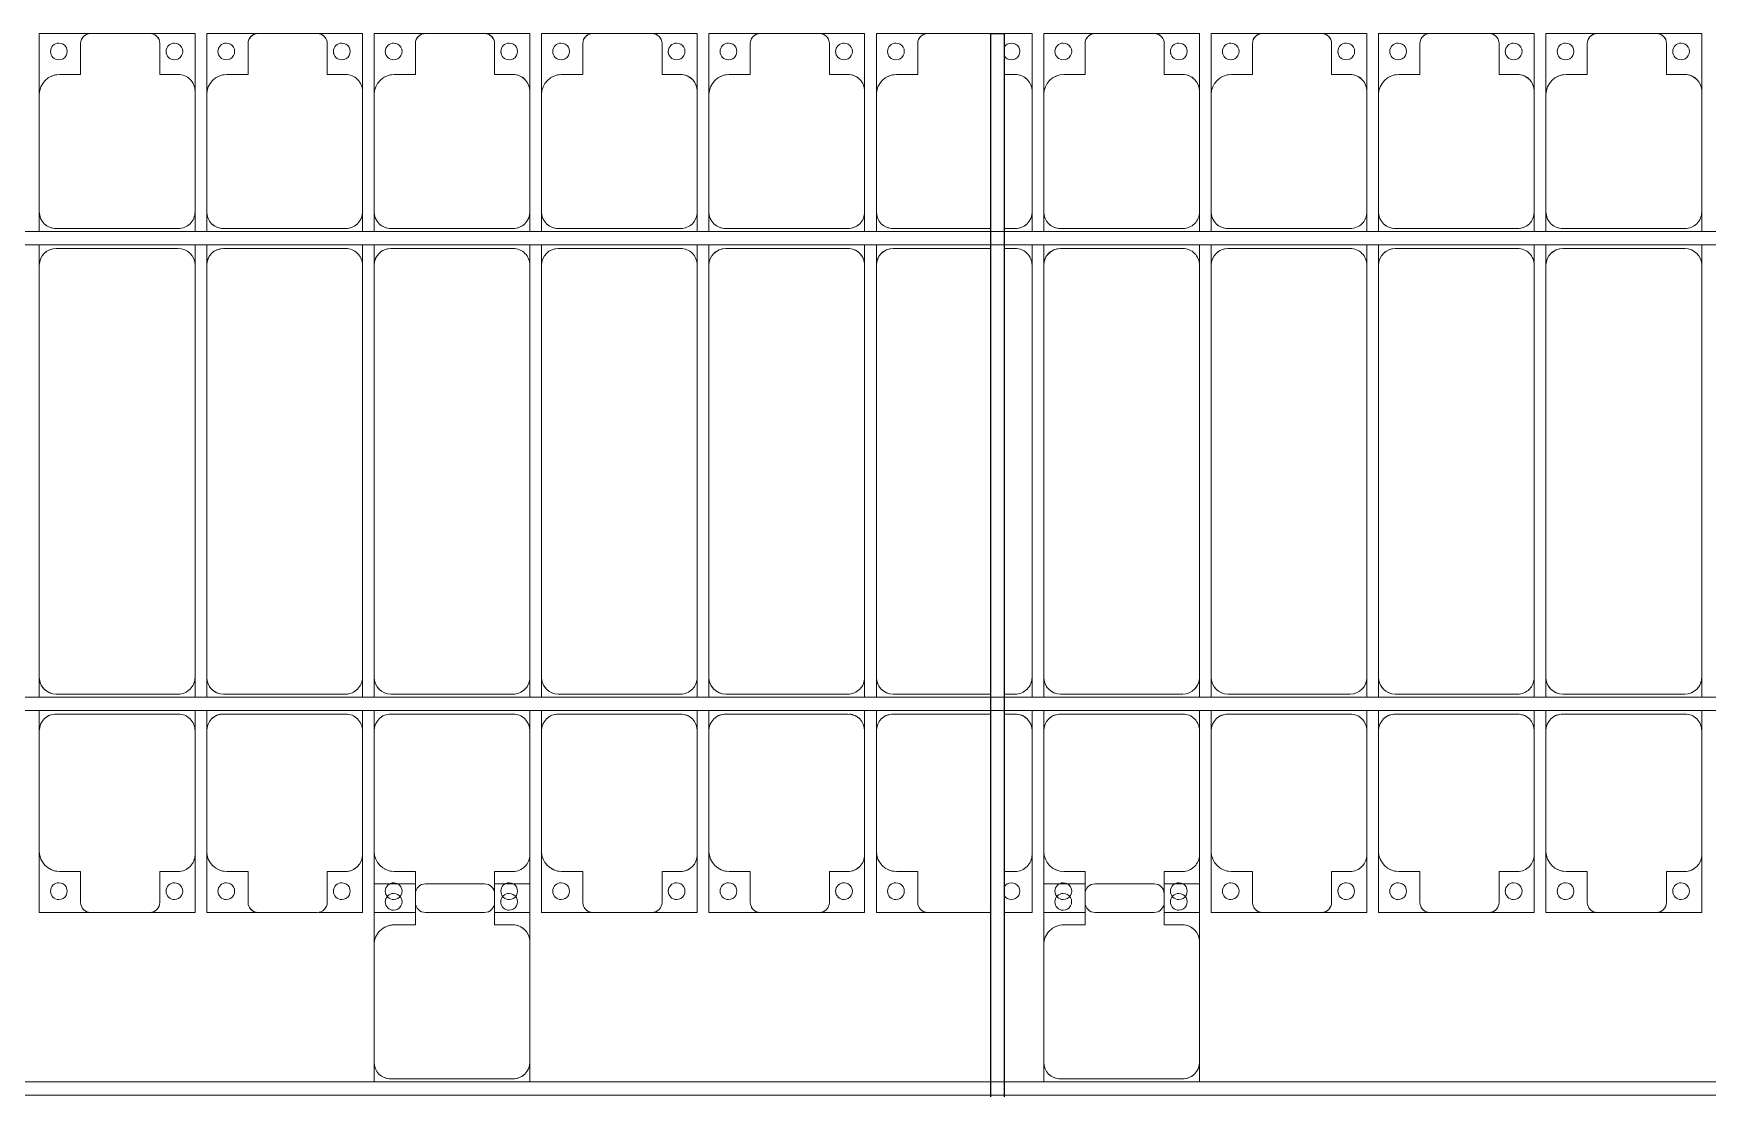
# Model space of a CAD drawing. Header units: millimetres. Extents: x -147246 to 112336, y -213734 to -86506.
# Drawn here: x -59364 to -54364, y -95705 to -92555 of the extents above; entities that cross this region are included whole.
import ezdxf

# ---------------------------------------------------------------- set-up
doc = ezdxf.new("R2010")
doc.units = ezdxf.units.MM
doc.layers.add('A-GENM', color=13, linetype='Continuous', lineweight=9)
doc.layers.add('S-BEAM', color=12, linetype='Continuous', lineweight=9)

# ---------------------------------------------------------------- blocks, each defined once
blk = doc.blocks.new('Dải phao đi lại kèm đỡ invester - DẢI PHAO ĐI LẠI-15551-BỐ TRÍ KHUNG KẾT CẤU BÈ PIN 05')
at = {"layer": 'A-GENM', "color": 7}
for p, q in [((80758.4, 1312.2), (80911.8, 1312.2)), ((80758.4, 1129.7), (80758.4, 1312.2)), ((81088.2, 1312.2), (80911.8, 1312.2)), ((81088.2, 1312.2), (81223.4, 1312.2)), ((81223.4, 1312.2), (81223.4, 1139.7)), ((81258.4, 1312.2), (81411.8, 1312.2)), ((81258.4, 1129.7), (81258.4, 1312.2)), ((81588.2, 1312.2), (81411.8, 1312.2)), ((81588.2, 1312.2), (81723.4, 1312.2)), ((81723.4, 1312.2), (81723.4, 1139.7)), ((81758.4, 1312.2), (81909.6, 1312.2)), ((81758.4, 1129.7), (81758.4, 1312.2)), ((82088.2, 1312.2), (81911.8, 1312.2)), ((82088.2, 1312.2), (82223.4, 1312.2)), ((82223.4, 1312.2), (82223.4, 1139.7)), ((82258.4, 1312.2), (82411.8, 1312.2)), ((82258.4, 1129.7), (82258.4, 1312.2)), ((82588.2, 1312.2), (82411.8, 1312.2)), ((82588.2, 1312.2), (82723.4, 1312.2)), ((82723.4, 1312.2), (82723.4, 1139.7)), ((82758.4, 1312.2), (82911.8, 1312.2)), ((82758.4, 1129.7), (82758.4, 1312.2)), ((83088.2, 1312.2), (82911.8, 1312.2)), ((83088.2, 1312.2), (83223.4, 1312.2)), ((83223.4, 1312.2), (83223.4, 1139.7)), ((83258.4, 1312.2), (83411.8, 1312.2)), ((83258.4, 1129.7), (83258.4, 1312.2)), ((83588.2, 1312.2), (83411.8, 1312.2)), ((83588.2, 1312.2), (83599.8, 1312.2)), ((83639.8, 1312.2), (83723.4, 1312.2)), ((83723.4, 1312.2), (83723.4, 1139.7)), ((83758.4, 1312.2), (83911.8, 1312.2)), ((83758.4, 1129.7), (83758.4, 1312.2)), ((84088.2, 1312.2), (83911.8, 1312.2)), ((84088.2, 1312.2), (84223.4, 1312.2)), ((84223.4, 1312.2), (84223.4, 1139.7)), ((84258.4, 1312.2), (84411.8, 1312.2)), ((84258.4, 1129.7), (84258.4, 1312.2)), ((84588.2, 1312.2), (84411.8, 1312.2)), ((84588.2, 1312.2), (84723.4, 1312.2)), ((84723.4, 1312.2), (84723.4, 1139.7)), ((84758.4, 1312.2), (84911.8, 1312.2)), ((84758.4, 1129.7), (84758.4, 1312.2)), ((85088.2, 1312.2), (84911.8, 1312.2)), ((85088.2, 1312.2), (85223.4, 1312.2)), ((85223.4, 1312.2), (85223.4, 1139.7)), ((85258.4, 1312.2), (85411.8, 1312.2)), ((85258.4, 1129.7), (85258.4, 1312.2)), ((85588.2, 1312.2), (85411.8, 1312.2)), ((85588.2, 1312.2), (85723.4, 1312.2)), ((85723.4, 1312.2), (85723.4, 1139.7)), ((80881.8, 1282.2), (80881.8, 1189.7)), ((81118.2, 1189.7), (81118.2, 1282.2)), ((81381.8, 1282.2), (81381.8, 1189.7)), ((81618.2, 1189.7), (81618.2, 1282.2)), ((81881.8, 1282.2), (81881.8, 1189.7)), ((82118.2, 1189.7), (82118.2, 1282.2)), ((82381.8, 1282.2), (82381.8, 1189.7)), ((82618.2, 1189.7), (82618.2, 1282.2)), ((82881.8, 1282.2), (82881.8, 1189.7)), ((83118.2, 1189.7), (83118.2, 1282.2)), ((83381.8, 1282.2), (83381.8, 1189.7)), ((83881.8, 1282.2), (83881.8, 1189.7)), ((84118.2, 1189.7), (84118.2, 1282.2)), ((84381.8, 1282.2), (84381.8, 1189.7)), ((84618.2, 1189.7), (84618.2, 1282.2)), ((84881.8, 1282.2), (84881.8, 1189.7)), ((85118.2, 1189.7), (85118.2, 1282.2)), ((85381.8, 1282.2), (85381.8, 1189.7)), ((85618.2, 1189.7), (85618.2, 1282.2)), ((80881.8, 1189.7), (80818.4, 1189.7)), ((81173.4, 1189.7), (81118.2, 1189.7)), ((81381.8, 1189.7), (81318.4, 1189.7)), ((81673.4, 1189.7), (81618.2, 1189.7)), ((81881.8, 1189.7), (81818.4, 1189.7)), ((82173.4, 1189.7), (82118.2, 1189.7)), ((82381.8, 1189.7), (82318.4, 1189.7)), ((82673.4, 1189.7), (82618.2, 1189.7)), ((82881.8, 1189.7), (82818.4, 1189.7)), ((83173.4, 1189.7), (83118.2, 1189.7)), ((83381.8, 1189.7), (83318.4, 1189.7)), ((83673.4, 1189.7), (83639.8, 1189.7)), ((83881.8, 1189.7), (83818.4, 1189.7)), ((84173.4, 1189.7), (84118.2, 1189.7)), ((84381.8, 1189.7), (84318.4, 1189.7)), ((84673.4, 1189.7), (84618.2, 1189.7)), ((84881.8, 1189.7), (84818.4, 1189.7)), ((85173.4, 1189.7), (85118.2, 1189.7)), ((85381.8, 1189.7), (85318.4, 1189.7)), ((85673.4, 1189.7), (85618.2, 1189.7)), ((80758.4, 1129.7), (80758.4, 779.7)), ((81223.4, 779.7), (81223.4, 1139.7)), ((81258.4, 1129.7), (81258.4, 779.7)), ((81723.4, 779.7), (81723.4, 1139.7)), ((81758.4, 1129.7), (81758.4, 779.7)), ((82223.4, 779.7), (82223.4, 1139.7)), ((82258.4, 1129.7), (82258.4, 779.7)), ((82723.4, 779.7), (82723.4, 1139.7)), ((82758.4, 1129.7), (82758.4, 779.7)), ((83223.4, 779.7), (83223.4, 1139.7)), ((83258.4, 1129.7), (83258.4, 779.7)), ((83723.4, 779.7), (83723.4, 1139.7)), ((83758.4, 1129.7), (83758.4, 779.7)), ((84223.4, 779.7), (84223.4, 1139.7)), ((84258.4, 1129.7), (84258.4, 779.7)), ((84723.4, 779.7), (84723.4, 1139.7)), ((84758.4, 1129.7), (84758.4, 779.7)), ((85223.4, 779.7), (85223.4, 1139.7)), ((85258.4, 1129.7), (85258.4, 779.7)), ((85723.4, 779.7), (85723.4, 1139.7)), ((80758.4, 721.1), (80758.4, 779.7)), ((81223.4, 779.7), (81223.4, 721.1)), ((81258.4, 721.1), (81258.4, 779.7)), ((81723.4, 779.7), (81723.4, 721.1)), ((81758.4, 721.1), (81758.4, 779.7)), ((82223.4, 779.7), (82223.4, 721.1)), ((82258.4, 721.1), (82258.4, 779.7)), ((82723.4, 779.7), (82723.4, 721.1)), ((82758.4, 721.1), (82758.4, 779.7)), ((83223.4, 779.7), (83223.4, 721.1)), ((83258.4, 721.1), (83258.4, 779.7)), ((83723.4, 779.7), (83723.4, 721.1)), ((83758.4, 721.1), (83758.4, 779.7)), ((84223.4, 779.7), (84223.4, 721.1)), ((84258.4, 721.1), (84258.4, 779.7)), ((84723.4, 779.7), (84723.4, 721.1)), ((84758.4, 721.1), (84758.4, 779.7)), ((85223.4, 779.7), (85223.4, 721.1)), ((85258.4, 721.1), (85258.4, 779.7)), ((85723.4, 779.7), (85723.4, 721.1)), ((80808.4, 729.7), (81173.4, 729.7)), ((81308.4, 729.7), (81673.4, 729.7)), ((81808.4, 729.7), (82173.4, 729.7)), ((82308.4, 729.7), (82673.4, 729.7)), ((82808.4, 729.7), (83173.4, 729.7)), ((83308.4, 729.7), (83599.8, 729.7)), ((83639.8, 729.7), (83673.4, 729.7)), ((83808.4, 729.7), (84173.4, 729.7)), ((84308.4, 729.7), (84673.4, 729.7)), ((84808.4, 729.7), (85173.4, 729.7)), ((85308.4, 729.7), (85673.4, 729.7)), ((80758.4, 620.3), (80758.4, 681.1)), ((81173.4, 670.3), (80808.4, 670.3)), ((81223.4, 681.1), (81223.4, 620.3)), ((81258.4, 620.3), (81258.4, 681.1)), ((81673.4, 670.3), (81308.4, 670.3)), ((81723.4, 681.1), (81723.4, 620.3)), ((81758.4, 620.3), (81758.4, 681.1)), ((82173.4, 670.3), (81808.4, 670.3)), ((82223.4, 681.1), (82223.4, 620.3)), ((82258.4, 620.3), (82258.4, 681.1)), ((82673.4, 670.3), (82308.4, 670.3)), ((82723.4, 681.1), (82723.4, 620.3)), ((82758.4, 620.3), (82758.4, 681.1)), ((83173.4, 670.3), (82808.4, 670.3)), ((83223.4, 681.1), (83223.4, 620.3)), ((83258.4, 620.3), (83258.4, 681.1)), ((83599.8, 670.3), (83308.4, 670.3)), ((83673.4, 670.3), (83639.8, 670.3)), ((83723.4, 681.1), (83723.4, 620.3)), ((83758.4, 620.3), (83758.4, 681.1)), ((84173.4, 670.3), (83808.4, 670.3)), ((84223.4, 681.1), (84223.4, 620.3)), ((84258.4, 620.3), (84258.4, 681.1)), ((84673.4, 670.3), (84308.4, 670.3)), ((84723.4, 681.1), (84723.4, 620.3)), ((84758.4, 620.3), (84758.4, 681.1)), ((85173.4, 670.3), (84808.4, 670.3)), ((85223.4, 681.1), (85223.4, 620.3)), ((85258.4, 620.3), (85258.4, 681.1)), ((85673.4, 670.3), (85308.4, 670.3)), ((85723.4, 681.1), (85723.4, 620.3)), ((80758.4, 620.3), (80758.4, -610.3)), ((81223.4, -610.3), (81223.4, 620.3)), ((81258.4, 620.3), (81258.4, -610.3)), ((81723.4, -610.3), (81723.4, 620.3)), ((81758.4, 620.3), (81758.4, -610.3)), ((82223.4, -610.3), (82223.4, 620.3)), ((82258.4, 620.3), (82258.4, -610.3)), ((82723.4, -610.3), (82723.4, 620.3)), ((82758.4, 620.3), (82758.4, -610.3)), ((83223.4, -610.3), (83223.4, 620.3)), ((83258.4, 620.3), (83258.4, -610.3)), ((83723.4, -610.3), (83723.4, 620.3)), ((83758.4, 620.3), (83758.4, -610.3)), ((84223.4, -610.3), (84223.4, 620.3)), ((84258.4, 620.3), (84258.4, -610.3)), ((84723.4, -610.3), (84723.4, 620.3)), ((84758.4, 620.3), (84758.4, -610.3)), ((85223.4, -610.3), (85223.4, 620.3)), ((85258.4, 620.3), (85258.4, -610.3)), ((85723.4, -610.3), (85723.4, 620.3)), ((80758.4, -668.9), (80758.4, -610.3)), ((81223.4, -610.3), (81223.4, -668.9)), ((81258.4, -668.9), (81258.4, -610.3)), ((81723.4, -610.3), (81723.4, -668.9)), ((81758.4, -668.9), (81758.4, -610.3)), ((82223.4, -610.3), (82223.4, -668.9)), ((82258.4, -668.9), (82258.4, -610.3)), ((82723.4, -610.3), (82723.4, -668.9)), ((82758.4, -668.9), (82758.4, -610.3)), ((83223.4, -610.3), (83223.4, -668.9)), ((83258.4, -668.9), (83258.4, -610.3)), ((83723.4, -610.3), (83723.4, -668.9)), ((83758.4, -668.9), (83758.4, -610.3)), ((84223.4, -610.3), (84223.4, -668.9)), ((84258.4, -668.9), (84258.4, -610.3)), ((84723.4, -610.3), (84723.4, -668.9)), ((84758.4, -668.9), (84758.4, -610.3)), ((85223.4, -610.3), (85223.4, -668.9)), ((85258.4, -668.9), (85258.4, -610.3)), ((85723.4, -610.3), (85723.4, -668.9)), ((80808.4, -660.3), (81173.4, -660.3)), ((81308.4, -660.3), (81673.4, -660.3)), ((81808.4, -660.3), (82173.4, -660.3)), ((82308.4, -660.3), (82673.4, -660.3)), ((82808.4, -660.3), (83173.4, -660.3)), ((83308.4, -660.3), (83599.8, -660.3)), ((83639.8, -660.3), (83673.4, -660.3)), ((83808.4, -660.3), (84173.4, -660.3)), ((84308.4, -660.3), (84673.4, -660.3)), ((84808.4, -660.3), (85173.4, -660.3)), ((85308.4, -660.3), (85673.4, -660.3)), ((80758.4, -769.7), (80758.4, -708.9)), ((81173.4, -719.7), (80808.4, -719.7)), ((81223.4, -708.9), (81223.4, -769.7)), ((81258.4, -769.7), (81258.4, -708.9)), ((81673.4, -719.7), (81308.4, -719.7)), ((81723.4, -708.9), (81723.4, -769.7)), ((81758.4, -769.7), (81758.4, -708.9)), ((82173.4, -719.7), (81808.4, -719.7)), ((82223.4, -708.9), (82223.4, -769.7)), ((82258.4, -769.7), (82258.4, -708.9)), ((82673.4, -719.7), (82308.4, -719.7)), ((82723.4, -708.9), (82723.4, -769.7)), ((82758.4, -769.7), (82758.4, -708.9)), ((83173.4, -719.7), (82808.4, -719.7)), ((83223.4, -708.9), (83223.4, -769.7)), ((83258.4, -769.7), (83258.4, -708.9)), ((83599.8, -719.7), (83308.4, -719.7)), ((83673.4, -719.7), (83639.8, -719.7)), ((83723.4, -708.9), (83723.4, -769.7)), ((83758.4, -769.7), (83758.4, -708.9)), ((84173.4, -719.7), (83808.4, -719.7)), ((84223.4, -708.9), (84223.4, -769.7)), ((84258.4, -769.7), (84258.4, -708.9)), ((84673.4, -719.7), (84308.4, -719.7)), ((84723.4, -708.9), (84723.4, -769.7)), ((84758.4, -769.7), (84758.4, -708.9)), ((85173.4, -719.7), (84808.4, -719.7)), ((85223.4, -708.9), (85223.4, -769.7)), ((85258.4, -769.7), (85258.4, -708.9)), ((85673.4, -719.7), (85308.4, -719.7)), ((85723.4, -708.9), (85723.4, -769.7)), ((80758.4, -769.7), (80758.4, -1129.7)), ((81223.4, -1139.7), (81223.4, -769.7)), ((81258.4, -769.7), (81258.4, -1129.7)), ((81723.4, -1139.7), (81723.4, -769.7)), ((81758.4, -769.7), (81758.4, -1129.7)), ((82223.4, -1139.7), (82223.4, -769.7)), ((82258.4, -769.7), (82258.4, -1129.7)), ((82723.4, -1139.7), (82723.4, -769.7)), ((82758.4, -769.7), (82758.4, -1129.7)), ((83223.4, -1139.7), (83223.4, -769.7)), ((83258.4, -769.7), (83258.4, -1129.7)), ((83723.4, -1139.7), (83723.4, -769.7)), ((83758.4, -769.7), (83758.4, -1129.7)), ((84223.4, -1139.7), (84223.4, -769.7)), ((84258.4, -769.7), (84258.4, -1129.7)), ((84723.4, -1139.7), (84723.4, -769.7)), ((84758.4, -769.7), (84758.4, -1129.7)), ((85223.4, -1139.7), (85223.4, -769.7)), ((85258.4, -769.7), (85258.4, -1129.7)), ((85723.4, -1139.7), (85723.4, -769.7)), ((80758.4, -1312.2), (80758.4, -1129.7)), ((81223.4, -1139.7), (81223.4, -1312.2)), ((81258.4, -1312.2), (81258.4, -1129.7)), ((81723.4, -1139.7), (81723.4, -1312.2)), ((81758.4, -1312.2), (81758.4, -1129.7)), ((82223.4, -1139.7), (82223.4, -1312.2)), ((82258.4, -1312.2), (82258.4, -1129.7)), ((82723.4, -1139.7), (82723.4, -1312.2)), ((82758.4, -1312.2), (82758.4, -1129.7)), ((83223.4, -1139.7), (83223.4, -1312.2)), ((83258.4, -1312.2), (83258.4, -1129.7)), ((83723.4, -1139.7), (83723.4, -1312.2)), ((83758.4, -1312.2), (83758.4, -1129.7)), ((84223.4, -1139.7), (84223.4, -1312.2)), ((84258.4, -1312.2), (84258.4, -1129.7)), ((84723.4, -1139.7), (84723.4, -1312.2)), ((84758.4, -1312.2), (84758.4, -1129.7)), ((85223.4, -1139.7), (85223.4, -1312.2)), ((85258.4, -1312.2), (85258.4, -1129.7)), ((85723.4, -1139.7), (85723.4, -1312.2)), ((80818.4, -1189.7), (80881.8, -1189.7)), ((80881.8, -1189.7), (80881.8, -1282.2)), ((81118.2, -1282.2), (81118.2, -1189.7)), ((81118.2, -1189.7), (81173.4, -1189.7)), ((81318.4, -1189.7), (81381.8, -1189.7)), ((81381.8, -1189.7), (81381.8, -1282.2)), ((81618.2, -1282.2), (81618.2, -1189.7)), ((81618.2, -1189.7), (81673.4, -1189.7)), ((81818.4, -1189.7), (81881.8, -1189.7)), ((81881.8, -1189.7), (81881.8, -1282.2)), ((82118.2, -1282.2), (82118.2, -1189.7)), ((82118.2, -1189.7), (82173.4, -1189.7)), ((82318.4, -1189.7), (82381.8, -1189.7)), ((82381.8, -1189.7), (82381.8, -1282.2)), ((82618.2, -1282.2), (82618.2, -1189.7)), ((82618.2, -1189.7), (82673.4, -1189.7)), ((82818.4, -1189.7), (82881.8, -1189.7)), ((82881.8, -1189.7), (82881.8, -1282.2)), ((83118.2, -1282.2), (83118.2, -1189.7)), ((83118.2, -1189.7), (83173.4, -1189.7)), ((83318.4, -1189.7), (83381.8, -1189.7)), ((83381.8, -1189.7), (83381.8, -1282.2)), ((83639.8, -1189.7), (83673.4, -1189.7)), ((83818.4, -1189.7), (83881.8, -1189.7)), ((83881.8, -1189.7), (83881.8, -1282.2)), ((84118.2, -1282.2), (84118.2, -1189.7)), ((84118.2, -1189.7), (84173.4, -1189.7)), ((84318.4, -1189.7), (84381.8, -1189.7)), ((84381.8, -1189.7), (84381.8, -1282.2)), ((84618.2, -1282.2), (84618.2, -1189.7)), ((84618.2, -1189.7), (84673.4, -1189.7)), ((84818.4, -1189.7), (84881.8, -1189.7)), ((84881.8, -1189.7), (84881.8, -1282.2)), ((85118.2, -1282.2), (85118.2, -1189.7)), ((85118.2, -1189.7), (85173.4, -1189.7)), ((85318.4, -1189.7), (85381.8, -1189.7)), ((85381.8, -1189.7), (85381.8, -1282.2)), ((85618.2, -1282.2), (85618.2, -1189.7)), ((85618.2, -1189.7), (85673.4, -1189.7)), ((80911.8, -1312.2), (80758.4, -1312.2)), ((80911.8, -1312.2), (81088.2, -1312.2)), ((81223.4, -1312.2), (81088.2, -1312.2)), ((81411.8, -1312.2), (81258.4, -1312.2)), ((81411.8, -1312.2), (81588.2, -1312.2)), ((81723.4, -1312.2), (81592.4, -1312.2)), ((81881.6, -1312.2), (81758.4, -1312.2)), ((81911.8, -1312.2), (82088.2, -1312.2)), ((82223.4, -1312.2), (82118, -1312.2)), ((82411.8, -1312.2), (82258.4, -1312.2)), ((82411.8, -1312.2), (82588.2, -1312.2)), ((82723.4, -1312.2), (82588.2, -1312.2)), ((82911.8, -1312.2), (82758.4, -1312.2)), ((82911.8, -1312.2), (83088.2, -1312.2)), ((83223.4, -1312.2), (83088.2, -1312.2)), ((83411.8, -1312.2), (83258.4, -1312.2)), ((83411.8, -1312.2), (83588.2, -1312.2)), ((83599.8, -1312.2), (83588.2, -1312.2)), ((83723.4, -1312.2), (83639.8, -1312.2)), ((83881.6, -1312.2), (83758.4, -1312.2)), ((83911.8, -1312.2), (84088.2, -1312.2)), ((84223.4, -1312.2), (84118, -1312.2)), ((84411.8, -1312.2), (84258.4, -1312.2)), ((84411.8, -1312.2), (84588.2, -1312.2)), ((84723.4, -1312.2), (84588.2, -1312.2)), ((84911.8, -1312.2), (84758.4, -1312.2)), ((84911.8, -1312.2), (85088.2, -1312.2)), ((85223.4, -1312.2), (85088.2, -1312.2)), ((85411.8, -1312.2), (85258.4, -1312.2)), ((85411.8, -1312.2), (85588.2, -1312.2)), ((85723.4, -1312.2), (85588.2, -1312.2))]:
    blk.add_line(p, q, dxfattribs=at)
for centre, radius, start, end in [((80911.8, 1282.2), 30, 90, 180), ((80911.8, 1282.2), 30, 90, 150), ((81088.2, 1282.2), 30, 0, 90), ((81088.2, 1282.2), 30, 30, 90), ((81411.8, 1282.2), 30, 90, 180), ((81411.8, 1282.2), 30, 90, 150), ((81588.2, 1282.2), 30, 360, 90), ((81588.2, 1282.2), 30, 30, 90), ((81911.8, 1282.2), 30, 90, 180), ((81911.8, 1282.2), 30, 94.1299, 150), ((82088.2, 1282.2), 30, 0, 90), ((82088.2, 1282.2), 30, 30, 90), ((82411.8, 1282.2), 30, 90, 180), ((82411.8, 1282.2), 30, 90, 150), ((82588.2, 1282.2), 30, 0, 90), ((82588.2, 1282.2), 30, 30, 90), ((82911.8, 1282.2), 30, 90, 180), ((82911.8, 1282.2), 30, 90, 150), ((83088.2, 1282.2), 30, 360, 90), ((83088.2, 1282.2), 30, 30, 90), ((83411.8, 1282.2), 30, 90, 180), ((83411.8, 1282.2), 30, 90, 150), ((83588.2, 1282.2), 30, 75, 90), ((83588.2, 1282.2), 30, 75, 90), ((83911.8, 1282.2), 30, 90, 180), ((83911.8, 1282.2), 30, 90, 150), ((84088.2, 1282.2), 30, 360, 90), ((84088.2, 1282.2), 30, 30, 90), ((84411.8, 1282.2), 30, 90, 180), ((84411.8, 1282.2), 30, 90, 150), ((84588.2, 1282.2), 30, 0, 90), ((84588.2, 1282.2), 30, 30, 90), ((84911.8, 1282.2), 30, 90, 180), ((84911.8, 1282.2), 30, 90, 150), ((85088.2, 1282.2), 30, 0, 90), ((85088.2, 1282.2), 30, 30, 90), ((85411.8, 1282.2), 30, 90, 180), ((85411.8, 1282.2), 30, 90, 150), ((85588.2, 1282.2), 30, 0, 90), ((85588.2, 1282.2), 30, 30, 90), ((80816.8, 1258.6), 25, 90, 270), ((80816.8, 1258.6), 25, 270, 90), ((81161.8, 1258.6), 25, 90, 270), ((81161.8, 1258.6), 25, 180, 195), ((81161.8, 1258.6), 25, 270, 90), ((81316.8, 1258.6), 25, 90, 270), ((81316.8, 1258.6), 25, 270, 90), ((81661.8, 1258.6), 25, 90, 270), ((81661.8, 1258.6), 25, 180, 195), ((81661.8, 1258.6), 25, 270, 90), ((81816.8, 1258.6), 25, 90, 270), ((81816.8, 1258.6), 25, 270, 90), ((82161.8, 1258.6), 25, 90, 270), ((82161.8, 1258.6), 25, 180, 195), ((82161.8, 1258.6), 25, 270, 90), ((82316.8, 1258.6), 25, 90, 270), ((82316.8, 1258.6), 25, 270, 90), ((82661.8, 1258.6), 25, 90, 270), ((82661.8, 1258.6), 25, 180, 195), ((82661.8, 1258.6), 25, 270, 90), ((82816.8, 1258.6), 25, 90, 270), ((82816.8, 1258.6), 25, 270, 90), ((83161.8, 1258.6), 25, 90, 270), ((83161.8, 1258.6), 25, 180, 195), ((83161.8, 1258.6), 25, 270, 90), ((83316.8, 1258.6), 25, 90, 270), ((83316.8, 1258.6), 25, 270, 90), ((83661.8, 1258.6), 25, 90, 150), ((83661.8, 1258.6), 25, 270, 90), ((83816.8, 1258.6), 25, 90, 270), ((83816.8, 1258.6), 25, 270, 90), ((84161.8, 1258.6), 25, 90, 270), ((84161.8, 1258.6), 25, 180, 195), ((84161.8, 1258.6), 25, 270, 90), ((84316.8, 1258.6), 25, 90, 270), ((84316.8, 1258.6), 25, 270, 90), ((84661.8, 1258.6), 25, 90, 270), ((84661.8, 1258.6), 25, 180, 195), ((84661.8, 1258.6), 25, 270, 90), ((84816.8, 1258.6), 25, 90, 270), ((84816.8, 1258.6), 25, 270, 90), ((85161.8, 1258.6), 25, 90, 270), ((85161.8, 1258.6), 25, 180, 195), ((85161.8, 1258.6), 25, 270, 90), ((85316.8, 1258.6), 25, 90, 270), ((85316.8, 1258.6), 25, 270, 90), ((85661.8, 1258.6), 25, 90, 270), ((85661.8, 1258.6), 25, 180, 195), ((85661.8, 1258.6), 25, 270, 90), ((83661.8, 1258.6), 25, 210, 270), ((80818.4, 1129.7), 60, 90, 180), ((80818.4, 1129.7), 60, 90, 120), ((81173.4, 1139.7), 50, 360, 90), ((81173.4, 1139.7), 50, 45, 90), ((81318.4, 1129.7), 60, 90, 180), ((81318.4, 1129.7), 60, 90, 120), ((81673.4, 1139.7), 50, 360, 90), ((81673.4, 1139.7), 50, 45, 90), ((81818.4, 1129.7), 60, 90, 180), ((81818.4, 1129.7), 60, 90, 120), ((82173.4, 1139.7), 50, 0, 90), ((82173.4, 1139.7), 50, 45, 90), ((82318.4, 1129.7), 60, 90, 180), ((82318.4, 1129.7), 60, 90, 120), ((82673.4, 1139.7), 50, 0, 90), ((82673.4, 1139.7), 50, 45, 90), ((82818.4, 1129.7), 60, 90, 180), ((82818.4, 1129.7), 60, 90, 120), ((83173.4, 1139.7), 50, 360, 90), ((83173.4, 1139.7), 50, 45, 84.1961), ((83318.4, 1129.7), 60, 90, 180), ((83318.4, 1129.7), 60, 90, 120), ((83673.4, 1139.7), 50, 0, 90), ((83673.4, 1139.7), 50, 45, 90), ((83818.4, 1129.7), 60, 90, 180), ((83818.4, 1129.7), 60, 95.4066, 120), ((84173.4, 1139.7), 50, 0, 90), ((84173.4, 1139.7), 50, 45, 90), ((84318.4, 1129.7), 60, 90, 180), ((84318.4, 1129.7), 60, 90, 120), ((84673.4, 1139.7), 50, 0, 90), ((84673.4, 1139.7), 50, 45, 90), ((84818.4, 1129.7), 60, 90, 180), ((84818.4, 1129.7), 60, 90, 120), ((85173.4, 1139.7), 50, 0, 90), ((85173.4, 1139.7), 50, 45, 90), ((85318.4, 1129.7), 60, 90, 180), ((85318.4, 1129.7), 60, 90, 120), ((85673.4, 1139.7), 50, 0, 90), ((85673.4, 1139.7), 50, 45, 90), ((80808.4, 779.7), 50, 180, 270), ((81173.4, 779.7), 50, 270, 0), ((81308.4, 779.7), 50, 180, 270), ((81673.4, 779.7), 50, 270, 360), ((81808.4, 779.7), 50, 180, 270), ((82173.4, 779.7), 50, 270, 360), ((82308.4, 779.7), 50, 180, 270), ((82673.4, 779.7), 50, 270, 0), ((82808.4, 779.7), 50, 180, 270), ((83173.4, 779.7), 50, 270, 0), ((83308.4, 779.7), 50, 180, 270), ((83673.4, 779.7), 50, 270, 360), ((83808.4, 779.7), 50, 180, 270), ((84173.4, 779.7), 50, 270, 0), ((84308.4, 779.7), 50, 180, 270), ((84673.4, 779.7), 50, 270, 0), ((84808.4, 779.7), 50, 180, 270), ((85173.4, 779.7), 50, 270, 360), ((85308.4, 779.7), 50, 180, 270), ((85673.4, 779.7), 50, 270, 0), ((80808.4, 779.7), 50, 225, 270), ((81173.4, 779.7), 50, 270, 315), ((81308.4, 779.7), 50, 228.1546, 270), ((81673.4, 779.7), 50, 270, 315), ((81808.4, 779.7), 50, 225, 270), ((82173.4, 779.7), 50, 270, 315), ((82308.4, 779.7), 50, 225, 270), ((82673.4, 779.7), 50, 270, 315), ((82808.4, 779.7), 50, 225, 270), ((83173.4, 779.7), 50, 275.806, 315), ((83308.4, 779.7), 50, 225, 270), ((83673.4, 779.7), 50, 270, 315), ((83808.4, 779.7), 50, 225, 270), ((84173.4, 779.7), 50, 270, 315), ((84308.4, 779.7), 50, 225, 270), ((84673.4, 779.7), 50, 270, 315), ((84808.4, 779.7), 50, 225, 270), ((85173.4, 779.7), 50, 270, 315), ((85308.4, 779.7), 50, 225, 270), ((85673.4, 779.7), 50, 270, 315), ((80808.4, 620.3), 50, 90, 180), ((80808.4, 620.3), 50, 90, 165), ((81173.4, 620.3), 50, 0, 90), ((81173.4, 620.3), 50, 0, 90), ((81308.4, 620.3), 50, 90, 180), ((81308.4, 620.3), 50, 90, 165), ((81673.4, 620.3), 50, 360, 90), ((81673.4, 620.3), 50, 360, 90), ((81808.4, 620.3), 50, 90, 180), ((81808.4, 620.3), 50, 90, 165), ((82173.4, 620.3), 50, 360, 90), ((82173.4, 620.3), 50, 360, 90), ((82308.4, 620.3), 50, 90, 180), ((82308.4, 620.3), 50, 90, 165), ((82673.4, 620.3), 50, 360, 90), ((82673.4, 620.3), 50, 360, 90), ((82808.4, 620.3), 50, 90, 180), ((82808.4, 620.3), 50, 90, 165), ((83173.4, 620.3), 50, 360, 90), ((83173.4, 620.3), 50, 360, 84.1937), ((83308.4, 620.3), 50, 90, 180), ((83308.4, 620.3), 50, 90, 165), ((83673.4, 620.3), 50, 360, 90), ((83673.4, 620.3), 50, 360, 90), ((83808.4, 620.3), 50, 90, 180), ((83808.4, 620.3), 50, 90, 165), ((84173.4, 620.3), 50, 360, 90), ((84173.4, 620.3), 50, 360, 90), ((84308.4, 620.3), 50, 90, 180), ((84308.4, 620.3), 50, 90, 165), ((84673.4, 620.3), 50, 360, 90), ((84673.4, 620.3), 50, 360, 90), ((84808.4, 620.3), 50, 90, 180), ((84808.4, 620.3), 50, 90, 165), ((85173.4, 620.3), 50, 360, 90), ((85173.4, 620.3), 50, 360, 90), ((85308.4, 620.3), 50, 90, 180), ((85308.4, 620.3), 50, 90, 165), ((85673.4, 620.3), 50, 0, 90), ((85673.4, 620.3), 50, 0, 90), ((80808.4, -610.3), 50, 180, 270), ((80808.4, -610.3), 50, 180, 255), ((81173.4, -610.3), 50, 270, 0), ((81173.4, -610.3), 50, 315, 0), ((81308.4, -610.3), 50, 180, 270), ((81308.4, -610.3), 50, 180, 225), ((81308.4, -610.3), 50, 228.1627, 255), ((81673.4, -610.3), 50, 270, 0), ((81673.4, -610.3), 50, 315, 0), ((81808.4, -610.3), 50, 180, 270), ((81808.4, -610.3), 50, 180, 255), ((82173.4, -610.3), 50, 270, 0), ((82173.4, -610.3), 50, 315, 0), ((82308.4, -610.3), 50, 180, 270), ((82308.4, -610.3), 50, 180, 255), ((82673.4, -610.3), 50, 270, 0), ((82673.4, -610.3), 50, 315, 360), ((82808.4, -610.3), 50, 180, 270), ((82808.4, -610.3), 50, 180, 255), ((83173.4, -610.3), 50, 270, 0), ((83173.4, -610.3), 50, 315, 360), ((83308.4, -610.3), 50, 180, 270), ((83308.4, -610.3), 50, 180, 255), ((83673.4, -610.3), 50, 270, 0), ((83673.4, -610.3), 50, 315, 0), ((83808.4, -610.3), 50, 180, 270), ((83808.4, -610.3), 50, 180, 255), ((84173.4, -610.3), 50, 270, 360), ((84173.4, -610.3), 50, 315, 360), ((84308.4, -610.3), 50, 180, 270), ((84308.4, -610.3), 50, 180, 255), ((84673.4, -610.3), 50, 270, 360), ((84673.4, -610.3), 50, 315, 360), ((84808.4, -610.3), 50, 180, 270), ((84808.4, -610.3), 50, 180, 255), ((85173.4, -610.3), 50, 270, 0), ((85173.4, -610.3), 50, 315, 0), ((85308.4, -610.3), 50, 180, 270), ((85308.4, -610.3), 50, 180, 255), ((85673.4, -610.3), 50, 270, 360), ((85673.4, -610.3), 50, 315, 360), ((80808.4, -769.7), 50, 90, 180), ((80808.4, -769.7), 50, 90, 135), ((81173.4, -769.7), 50, 360, 90), ((81173.4, -769.7), 50, 45, 90), ((81308.4, -769.7), 50, 90, 180), ((81308.4, -769.7), 50, 90, 131.8368), ((81673.4, -769.7), 50, 360, 90), ((81673.4, -769.7), 50, 45, 90), ((81808.4, -769.7), 50, 90, 180), ((81808.4, -769.7), 50, 90, 135), ((82173.4, -769.7), 50, 0, 90), ((82173.4, -769.7), 50, 45, 90), ((82308.4, -769.7), 50, 90, 180), ((82308.4, -769.7), 50, 90, 135), ((82673.4, -769.7), 50, 0, 90), ((82673.4, -769.7), 50, 45, 90), ((82808.4, -769.7), 50, 90, 180), ((82808.4, -769.7), 50, 90, 135), ((83173.4, -769.7), 50, 0, 90), ((83173.4, -769.7), 50, 45, 84.1872), ((83308.4, -769.7), 50, 90, 180), ((83308.4, -769.7), 50, 90, 135), ((83673.4, -769.7), 50, 0, 90), ((83673.4, -769.7), 50, 45, 90), ((83808.4, -769.7), 50, 90, 180), ((83808.4, -769.7), 50, 90, 135), ((84173.4, -769.7), 50, 360, 90), ((84173.4, -769.7), 50, 45, 90), ((84308.4, -769.7), 50, 90, 180), ((84308.4, -769.7), 50, 90, 135), ((84673.4, -769.7), 50, 360, 90), ((84673.4, -769.7), 50, 45, 90), ((84808.4, -769.7), 50, 90, 180), ((84808.4, -769.7), 50, 90, 135), ((85173.4, -769.7), 50, 0, 90), ((85173.4, -769.7), 50, 45, 90), ((85308.4, -769.7), 50, 90, 180), ((85308.4, -769.7), 50, 90, 135), ((85673.4, -769.7), 50, 360, 90), ((85673.4, -769.7), 50, 45, 90), ((80818.4, -1129.7), 60, 180, 270), ((81173.4, -1139.7), 50, 270, 0), ((81318.4, -1129.7), 60, 180, 270), ((81673.4, -1139.7), 50, 270, 360), ((81818.4, -1129.7), 60, 180, 270), ((82173.4, -1139.7), 50, 270, 0), ((82318.4, -1129.7), 60, 180, 270), ((82673.4, -1139.7), 50, 270, 360), ((82818.4, -1129.7), 60, 180, 270), ((83173.4, -1139.7), 50, 270, 0), ((83318.4, -1129.7), 60, 180, 270), ((83673.4, -1139.7), 50, 270, 0), ((83818.4, -1129.7), 60, 180, 270), ((84173.4, -1139.7), 50, 270, 0), ((84318.4, -1129.7), 60, 180, 270), ((84673.4, -1139.7), 50, 270, 0), ((84818.4, -1129.7), 60, 180, 270), ((85173.4, -1139.7), 50, 270, 0), ((85318.4, -1129.7), 60, 180, 270), ((85673.4, -1139.7), 50, 270, 360), ((80818.4, -1129.7), 60, 240, 270), ((81173.4, -1139.7), 50, 270, 315), ((81318.4, -1129.7), 60, 240, 270), ((81673.4, -1139.7), 50, 270, 315), ((81818.4, -1129.7), 60, 240, 270), ((82173.4, -1139.7), 50, 270, 315), ((82318.4, -1129.7), 60, 240, 270), ((82673.4, -1139.7), 50, 270, 315), ((82818.4, -1129.7), 60, 240, 270), ((83173.4, -1139.7), 50, 275.8149, 315), ((83318.4, -1129.7), 60, 240, 270), ((83673.4, -1139.7), 50, 270, 315), ((83818.4, -1129.7), 60, 240, 264.6026), ((84173.4, -1139.7), 50, 270, 315), ((84318.4, -1129.7), 60, 240, 270), ((84673.4, -1139.7), 50, 270, 315), ((84818.4, -1129.7), 60, 240, 270), ((85173.4, -1139.7), 50, 270, 315), ((85318.4, -1129.7), 60, 240, 270), ((85673.4, -1139.7), 50, 270, 315), ((80816.8, -1248.6), 25, 90, 270), ((80816.8, -1248.6), 25, 270, 90), ((81161.8, -1248.6), 25, 90, 270), ((81161.8, -1248.6), 25, 165, 180), ((81161.8, -1248.6), 25, 270, 90), ((81316.8, -1248.6), 25, 90, 270), ((81316.8, -1248.6), 25, 270, 90), ((81661.8, -1248.6), 25, 90, 270), ((81661.8, -1248.6), 25, 165, 180), ((81661.8, -1248.6), 25, 270, 90), ((81816.8, -1248.6), 25, 90, 270), ((81816.8, -1248.6), 25, 270, 90), ((82161.8, -1248.6), 25, 90, 270), ((82161.8, -1248.6), 25, 270, 90), ((82316.8, -1248.6), 25, 90, 270), ((82316.8, -1248.6), 25, 270, 90), ((82661.8, -1248.6), 25, 90, 270), ((82661.8, -1248.6), 25, 165, 180), ((82661.8, -1248.6), 25, 270, 90), ((82816.8, -1248.6), 25, 90, 270), ((82816.8, -1248.6), 25, 270, 90), ((83161.8, -1248.6), 25, 90, 270), ((83161.8, -1248.6), 25, 165, 180), ((83161.8, -1248.6), 25, 270, 90), ((83316.8, -1248.6), 25, 90, 270), ((83316.8, -1248.6), 25, 270, 90), ((83661.8, -1248.6), 25, 90, 150), ((83661.8, -1248.6), 25, 270, 90), ((83816.8, -1248.6), 25, 90, 270), ((83816.8, -1248.6), 25, 270, 90), ((84161.8, -1248.6), 25, 90, 270), ((84161.8, -1248.6), 25, 270, 90), ((84316.8, -1248.6), 25, 90, 270), ((84316.8, -1248.6), 25, 270, 90), ((84661.8, -1248.6), 25, 90, 270), ((84661.8, -1248.6), 25, 165, 180), ((84661.8, -1248.6), 25, 270, 90), ((84816.8, -1248.6), 25, 90, 270), ((84816.8, -1248.6), 25, 270, 90), ((85161.8, -1248.6), 25, 90, 270), ((85161.8, -1248.6), 25, 165, 180), ((85161.8, -1248.6), 25, 270, 90), ((85316.8, -1248.6), 25, 90, 270), ((85316.8, -1248.6), 25, 270, 90), ((85661.8, -1248.6), 25, 90, 270), ((85661.8, -1248.6), 25, 165, 180), ((85661.8, -1248.6), 25, 270, 90), ((80911.8, -1282.2), 30, 180, 270), ((80911.8, -1282.2), 30, 210, 270), ((81088.2, -1282.2), 30, 270, 0), ((81088.2, -1282.2), 30, 270, 330), ((81411.8, -1282.2), 30, 180, 270), ((81411.8, -1282.2), 30, 210, 270), ((81588.2, -1282.2), 30, 270, 0), ((81588.2, -1282.2), 30, 278.1568, 330), ((81911.8, -1282.2), 30, 180, 270), ((82088.2, -1282.2), 30, 270, 0), ((82411.8, -1282.2), 30, 180, 270), ((82411.8, -1282.2), 30, 210, 270), ((82588.2, -1282.2), 30, 270, 360), ((82588.2, -1282.2), 30, 270, 330), ((82911.8, -1282.2), 30, 180, 270), ((82911.8, -1282.2), 30, 210, 270), ((83088.2, -1282.2), 30, 270, 0), ((83088.2, -1282.2), 30, 270, 330), ((83411.8, -1282.2), 30, 180, 270), ((83411.8, -1282.2), 30, 210, 270), ((83661.8, -1248.6), 25, 210, 270), ((83911.8, -1282.2), 30, 180, 270), ((84088.2, -1282.2), 30, 270, 0), ((84411.8, -1282.2), 30, 180, 270), ((84411.8, -1282.2), 30, 210, 270), ((84588.2, -1282.2), 30, 270, 0), ((84588.2, -1282.2), 30, 270, 330), ((84911.8, -1282.2), 30, 180, 270), ((84911.8, -1282.2), 30, 210, 270), ((85088.2, -1282.2), 30, 270, 0), ((85088.2, -1282.2), 30, 270, 330), ((85411.8, -1282.2), 30, 180, 270), ((85411.8, -1282.2), 30, 210, 270), ((85588.2, -1282.2), 30, 270, 0), ((85588.2, -1282.2), 30, 270, 330), ((83588.2, -1282.2), 30, 270, 285), ((83588.2, -1282.2), 30, 270, 285)]:
    blk.add_arc(centre, radius, start, end, dxfattribs=at)
blk = doc.blocks.new('Dầm C52 - Dầm C52-18760-BỐ TRÍ KHUNG KẾT CẤU BÈ PIN 05')
at = {"layer": 'S-BEAM', "color": 1}
for p, q in [((-74474.317946, 20), (74474.317946, 20)), ((74474.317946, -20), (-74474.317946, -20))]:
    blk.add_line(p, q, dxfattribs=at)
blk = doc.blocks.new('Dầm C52 - Dầm C52-18761-BỐ TRÍ KHUNG KẾT CẤU BÈ PIN 05')
at = {"layer": 'S-BEAM', "color": 1}
for p, q in [((-74474.3, 20), (74474.3, 20)), ((74474.3, -20), (-74474.3, -20))]:
    blk.add_line(p, q, dxfattribs=at)
blk = doc.blocks.new('Dai phao do pin - DẢI PHAO ĐỠ PIN-30695-BỐ TRÍ KHUNG KẾT CẤU BÈ PIN 05')
at = {"layer": 'A-GENM', "color": 7}
for p, q in [((-1312.2, 223.4), (-1139.7, 223.4)), ((-1312.2, 118.4), (-1312.2, 223.4)), ((-779.7, 223.4), (-1139.7, 223.4)), ((-779.7, 223.4), (-721.1, 223.4)), ((-1189.7, 173.4), (-1189.7, 118.2)), ((-729.7, -191.6), (-729.7, 173.4)), ((-1189.7, 118.2), (-1282.2, 118.2)), ((-1312.2, 88.2), (-1312.2, -88.2)), ((-1312.2, -241.6), (-1312.2, -118)), ((-1282.2, -118.2), (-1189.7, -118.2)), ((-1189.7, -118.2), (-1189.7, -181.6)), ((-1129.7, -241.6), (-1312.2, -241.6)), ((-1129.7, -241.6), (-779.7, -241.6)), ((-721.1, -241.6), (-779.7, -241.6))]:
    blk.add_line(p, q, dxfattribs=at)
for centre, radius, start, end in [((-1139.7, 173.4), 50, 90, 180), ((-1139.7, 173.4), 50, 135, 180), ((-779.7, 173.4), 50, 0, 90), ((-779.7, 173.4), 50, 0, 45), ((-1258.6, 161.8), 25, 360, 180), ((-1258.6, 161.8), 25, 180, 360), ((-1282.2, 88.2), 30, 90, 180), ((-1282.2, -88.2), 30, 180, 270), ((-1258.6, -183.2), 25, 360, 180), ((-1258.6, -183.2), 25, 180, 360), ((-1129.7, -181.6), 60, 180, 270), ((-1129.7, -181.6), 60, 180, 210), ((-779.7, -191.6), 50, 270, 0), ((-779.7, -191.6), 50, 315, 0)]:
    blk.add_arc(centre, radius, start, end, dxfattribs=at)
blk = doc.blocks.new('Dai phao do pin - DẢI PHAO ĐỠ PIN-30726-BỐ TRÍ KHUNG KẾT CẤU BÈ PIN 05')
at = {"layer": 'A-GENM', "color": 7}
for p, q in [((-1312.2, 223.4), (-1139.7, 223.4)), ((-1312.2, 118.4), (-1312.2, 223.4)), ((-779.7, 223.4), (-1139.7, 223.4)), ((-779.7, 223.4), (-721.1, 223.4)), ((-1189.7, 173.4), (-1189.7, 118.2)), ((-729.7, -191.6), (-729.7, 173.4)), ((-1189.7, 118.2), (-1282.2, 118.2)), ((-1312.2, 88.2), (-1312.2, -88.2)), ((-1312.2, -241.6), (-1312.2, -118)), ((-1282.2, -118.2), (-1189.7, -118.2)), ((-1189.7, -118.2), (-1189.7, -181.6)), ((-1129.7, -241.6), (-1312.2, -241.6)), ((-1129.7, -241.6), (-779.7, -241.6)), ((-721.1, -241.6), (-779.7, -241.6))]:
    blk.add_line(p, q, dxfattribs=at)
for centre, radius, start, end in [((-1139.7, 173.4), 50, 90, 180), ((-1139.7, 173.4), 50, 135, 180), ((-779.7, 173.4), 50, 0, 90), ((-779.7, 173.4), 50, 0, 45), ((-1258.6, 161.8), 25, 360, 180), ((-1258.6, 161.8), 25, 180, 360), ((-1282.2, 88.2), 30, 90, 180), ((-1282.2, -88.2), 30, 180, 270), ((-1258.6, -183.2), 25, 360, 180), ((-1258.6, -183.2), 25, 180, 360), ((-1129.7, -181.6), 60, 180, 270), ((-1129.7, -181.6), 60, 185.1999, 210), ((-779.7, -191.6), 50, 270, 0), ((-779.7, -191.6), 50, 315, 0)]:
    blk.add_arc(centre, radius, start, end, dxfattribs=at)
blk = doc.blocks.new('Dầm C52 - Hộp 40x60-25898-BỐ TRÍ KHUNG KẾT CẤU BÈ PIN 05')
at = {"layer": 'S-BEAM', "color": 3, "lineweight": 25}
for p, q in [((-55982.1, -20), (-55982.1, 20)), ((-55982.1, 20), (55982.1, 20)), ((55982.1, -20), (-55982.1, -20))]:
    blk.add_line(p, q, dxfattribs=at)
blk = doc.blocks.new('HOBANMONG_BEPIN 5_rvt-1-BỐ TRÍ KHUNG KẾT CẤU BÈ PIN 05')
at = {"layer": 'A-GENM', "color": 3, "lineweight": 25}
for name, p, rotation in [('Dải phao đi lại kèm đỡ invester - DẢI PHAO ĐI LẠI-15551-BỐ TRÍ KHUNG KẾT CẤU BÈ PIN 05', (-140105.3, -93866.7), 359.9997710135151), ('Dai phao do pin - DẢI PHAO ĐỠ PIN-30695-BỐ TRÍ KHUNG KẾT CẤU BÈ PIN 05', (-58105.5, -96406), 269.9997710125194), ('Dai phao do pin - DẢI PHAO ĐỠ PIN-30726-BỐ TRÍ KHUNG KẾT CẤU BÈ PIN 05', (-56105.5, -96406), 269.9997710125194)]:
    blk.add_blockref(name, p, dxfattribs=dict(at, rotation=rotation))
at = {"layer": 'S-BEAM', "color": 3, "lineweight": 25}
for name, p, rotation in [('Dầm C52 - Hộp 40x60-25898-BỐ TRÍ KHUNG KẾT CẤU BÈ PIN 05', (-56485.7, -148537), 269.9997710125197), ('Dầm C52 - Dầm C52-18760-BỐ TRÍ KHUNG KẾT CẤU BÈ PIN 05', (-66079.8, -93165.9), 179.9997710135151), ('Dầm C52 - Dầm C52-18761-BỐ TRÍ KHUNG KẾT CẤU BÈ PIN 05', (-66079.8, -94555.9), 179.9997710135151), ('Dầm C52 - Dầm C52-18761-BỐ TRÍ KHUNG KẾT CẤU BÈ PIN 05', (-66079.8, -95704.9), 179.9997710135151)]:
    blk.add_blockref(name, p, dxfattribs=dict(at, rotation=rotation))

msp = doc.modelspace()

# ---------------------------------------------------------------- block references
at = {"lineweight": 5}
msp.add_blockref('HOBANMONG_BEPIN 5_rvt-1-BỐ TRÍ KHUNG KẾT CẤU BÈ PIN 05', (0, 0), dxfattribs=at)

doc.saveas('drawing.dxf')
